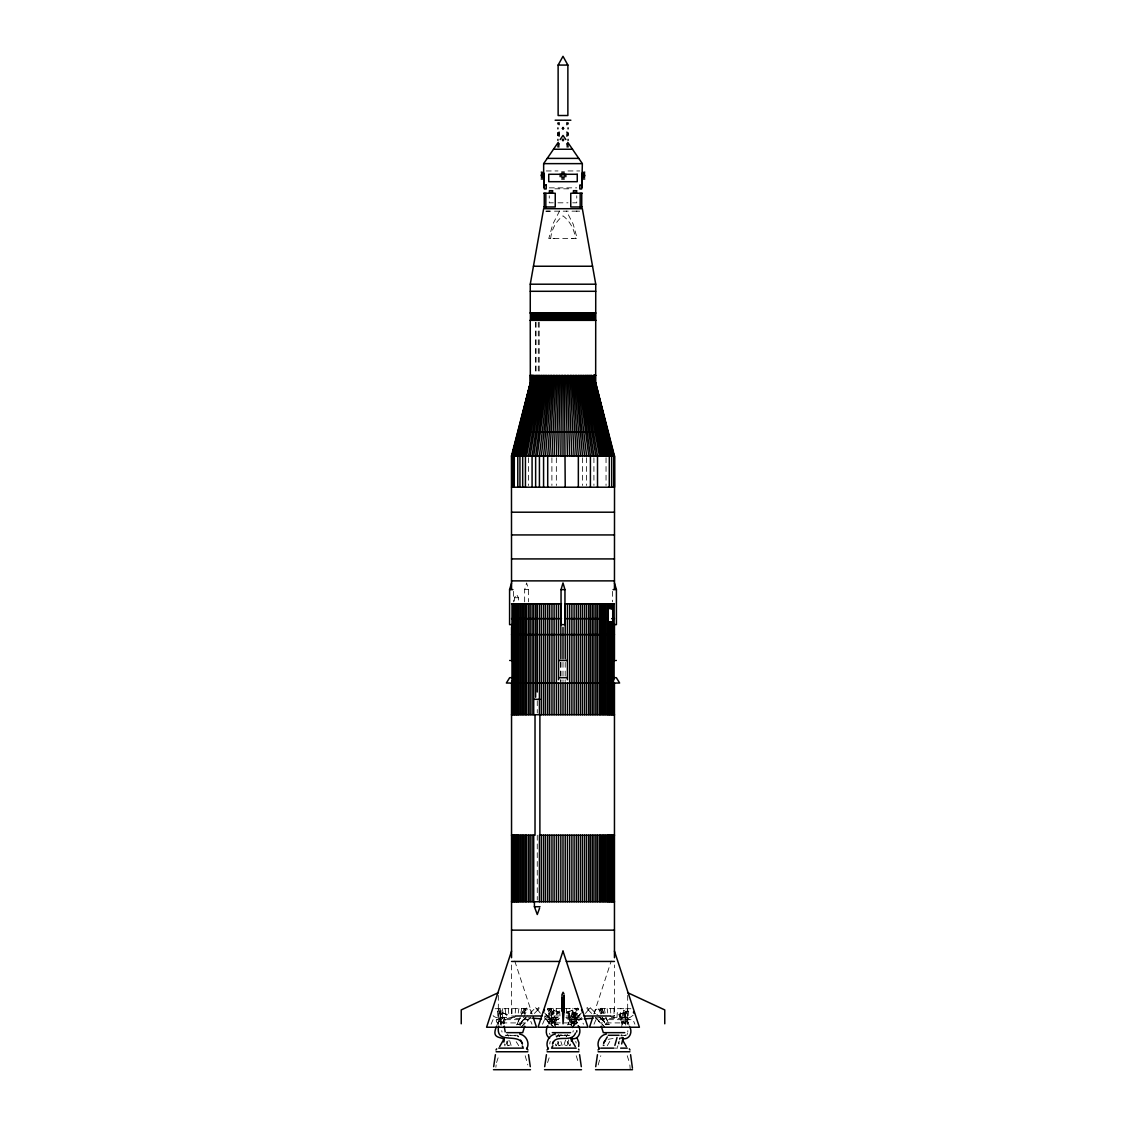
<?xml version="1.0" encoding="UTF-8"?>
<svg xmlns="http://www.w3.org/2000/svg" width="1126" height="1126" viewBox="0 0 1126 1126"><rect width="100%" height="100%" fill="white"/><g stroke="black" fill="none" stroke-linecap="round" stroke-linejoin="round"><path stroke-width="0.75" stroke-dasharray="5 3.75" d="M570.981 1023.252L571.051 1022.183M571.994 1021.437L572.585 1012.696L573.556 1012.541A2.604 0.873 3.9 0 1 575.682 1012.724L577.061 1013.4A3.209 1.084 3.9 0 1 576.892 1014.16L573.936 1014.174L573.936 1023.309L571.178 1022.45A3.209 1.084 3.9 0 1 571.346 1021.69L573.824 1022.295L573.345 1022.915M573.472 1027.32L574.57 1013.893L572.585 1012.696M576.484 1024.055L577.188 1013.667M621.707 1027.517L622.073 1022.183M624.367 1022.915L624.846 1022.295L623.016 1021.437L623.776 1010.332L624.747 1010.177A2.604 0.873 3.9 0 1 626.858 1010.36L628.238 1011.035A3.209 1.084 3.9 0 1 628.069 1011.795L625.127 1011.81L624.958 1023.309L625.76 1011.528L623.776 1010.332M627.478 1024.421L628.378 1011.303M515.229 1013.048L515.539 1008.572M566.575 1008.572L565.928 1017.51L578.919 1017.51L581.509 1016.201M616.949 1017.51L617.597 1008.572M594.444 1013.048L595.513 1009.881L598.103 1008.572L630.884 1008.727M550.67 238.599C551.374 229.732 555.934 221.245 563 215.84C570.066 221.245 574.626 229.732 575.33 238.599M495.862 1067.307L496.144 1064.929M555.301 1024.646L545.068 1013.541M591.614 1013.456L588.124 1009.811L590.123 1007.671L598.455 1015.891M599.609 1017.059L606.393 1024.646A1.605 1.07 -23.7 0 1 609.011 1024.632L605.732 1017.172M518.256 1013.048L518.875 1008.572M568.658 1017.51L569.897 1008.572M619.68 1017.51L620.919 1008.572M598.188 1064.929L600.805 1055.752M520.845 1013.048L521.732 1008.572M570.995 1017.51L572.754 1008.572M622.016 1017.51L623.776 1008.572M522.844 1013.048L523.914 1008.572M572.796 1017.51L574.936 1008.572M623.818 1017.51L625.957 1008.572M496.566 1062.578L498.762 1055.752M547.588 1062.578L549.784 1055.752M565.548 1040.002L563.859 1045.407M524.097 1013.048L525.293 1008.572M573.922 1017.51L576.315 1008.572M624.944 1017.51L627.337 1008.572M524.519 1013.048L525.758 1008.572M576.793 1008.572L574.302 1017.51C577.413 1017.13 581.255 1021.986 576.793 1022.915L549.207 1022.915C541.113 1018.171 557.75 1016.933 559.425 1018.636M627.815 1008.572L625.324 1017.51C628.435 1017.13 632.277 1021.986 627.815 1022.915L600.242 1022.915L598.103 1020.775L600.242 1018.636L627.815 1018.636M524.66 601.861L524.66 589.616L526.602 582.958L528.558 589.616L528.558 601.861M570.643 1043.957L570.023 1045.871M593.852 1013.991L611.207 961.055M496.299 1026.996L501.619 1012.541L507.094 1014.568L502.365 1027.813M499.114 1021.437L503.927 1023.238L499.114 1021.437L502.238 1012.696M500.155 1025.082L501.154 1022.295L503.632 1021.69A3.209 1.084 -3.9 0 1 503.801 1022.45L501.042 1023.309L500.24 1011.528L502.224 1010.332L502.984 1021.437M502.703 1022.844L505.827 1014.104M502.998 1022.915L506.123 1014.174M548.376 1024.055L553.499 1010.177L558.96 1012.204L554.456 1024.815M550.135 1021.437L554.949 1023.238L550.135 1021.437L554.119 1010.332M551.177 1025.082L552.176 1022.295L554.654 1021.69A3.209 1.084 -3.9 0 1 554.822 1022.45L552.064 1023.309L551.43 1013.893L553.415 1012.696L554.006 1021.437M553.725 1022.844L557.708 1011.739M554.02 1022.915L557.989 1011.81M508.22 1040.607L505.18 1045.716M558.778 1041.733L556.202 1045.716M537.229 1009.389L540.593 1013.456M539.284 1008.234L538.763 1007.784M555.47 1024.407L555.371 1024.646A1.605 1.07 -23.7 0 1 557.905 1024.632M595.57 1013.456L594.373 1013.428M491.077 1024.21L493.033 1019.677L530.036 1019.677L531.993 1024.21M542.535 1024.21L544.491 1019.677L558.215 1019.677M594.007 1024.21L595.964 1019.677L632.967 1019.677L634.923 1024.21M516.764 1024.927L519.916 1017.735M520.268 1017.172L516.989 1024.632A1.605 1.07 23.7 0 1 519.536 1024.646L526.391 1017.059M520.93 1015.68L524.209 1008.22M519.973 1025.828L523.252 1018.354M523.9 1016.862L527.179 1009.403M520.55 1024.744L523.703 1017.566M567.785 1024.927L575.302 1008.22M570.938 1026.18L578.285 1009.403M552.176 1022.295L552.655 1022.915L551.43 1013.893M566.336 1036.145L567.448 1034.386M525.87 1017.468L519.114 1024.688A1.703 1.126 23.7 0 0 516.918 1024.674M535.54 1007.686L537.82 1009.938L535.54 1007.686L527.545 1015.891M581.452 1012.865L570.22 1024.688A1.703 1.126 23.7 0 0 568.011 1024.674M570.699 1024.646L580.932 1013.541M587.237 1007.784L586.716 1008.234M585.407 1013.456L588.771 1009.389M514.512 601.115L514.512 597.737L516.468 594.218L518.424 597.737L518.424 601.115M556.286 1036.891L557.215 1035.287M567.04 1012.204L572.655 1010.177L567.04 1012.204L572.67 1027.968M618.906 1014.568L624.522 1012.541L618.906 1014.568L622.453 1024.505M559.566 210.998L552.767 224.257L548.784 238.613L577.216 238.613L573.233 224.257L566.434 210.998M633.108 1015.286L629.941 1017.51L611.094 1017.51M624.958 1035.639L625.592 1034.836M537.566 1008.797L538.833 1007.784M607.238 1045.716L610.264 1040.607L610.264 1037.806M521.817 1026.363L529.811 1018.143M534.386 1013.456L537.82 1009.938M521.563 1026.743L530.529 1017.552M572.838 1026.363L580.917 1018.143M572.585 1026.743L581.621 1017.552M559.242 1036.413L561.114 1034.527M538.664 1009.121L537.215 1009.98M605.267 1024.632L606.52 1024.224M500.873 1011.81L497.931 1011.795A3.209 1.084 -3.9 0 1 497.762 1011.035L499.142 1010.36A2.604 0.873 -3.9 0 1 501.253 1010.177L502.224 1010.332M552.064 1014.174L549.108 1014.16A3.209 1.084 -3.9 0 1 548.939 1013.4L550.318 1012.724A2.604 0.873 -3.9 0 1 552.444 1012.541L553.415 1012.696M605.915 1024.674L606.886 1024.688A1.703 1.126 -23.7 0 1 609.082 1024.674M498.185 1018.636L525.758 1018.636L527.897 1020.775L525.758 1022.915L498.185 1022.915C493.723 1021.986 497.565 1017.13 500.676 1017.51L498.185 1008.572M549.207 1018.636L551.698 1017.51L549.207 1008.572M600.242 1018.636L602.72 1017.51M554.78 1024.21L555.498 1024.224M555.118 1024.477L555.78 1024.688A1.703 1.126 -23.7 0 1 557.989 1024.674M575.865 1021.437L571.009 1023.309L575.865 1021.437L571.881 1010.332M626.886 1021.437L622.031 1023.309L626.886 1021.437L623.762 1012.696M608.167 1039.312L615.035 1038.158M519.142 1024.364L520.085 1024.674M519.536 1024.097L520.733 1024.632M623.016 1021.437L622.368 1021.69A3.209 1.084 3.9 0 0 622.199 1022.45L624.958 1023.309M495.116 1008.727L527.897 1008.572L530.487 1009.881L531.556 1013.048M509.881 1045.153L509.219 1045.266A3.195 1.14 -20.8 0 0 507.756 1045.73M560.903 1045.153L560.241 1045.266A3.195 1.14 -20.8 0 0 558.778 1045.73M619.525 1038.341L620.51 1038.214M610.193 1016.525L614.458 1015.99L614.458 964.968M600.214 1017.594L594.5 1018.115M583.057 1018.931L567.307 1019.579M546.321 211.167L549.657 211.125M552.95 238.613L554.274 238.599M546.237 170.955L557.989 170.955M568.011 170.955L579.763 170.955M549.305 187.859L576.695 187.859M554.879 188.816L571.121 188.816M553.316 202.821L549.249 202.821L549.249 195.825M557.989 202.821L568.011 202.821M572.684 202.821L576.751 202.821L576.751 195.825M545.73 211.167L580.27 211.167M524.66 589.616L528.558 589.616M514.512 597.737L518.424 597.737M547.63 1008.572L578.37 1008.572M511.542 964.968L511.542 1015.99L513.287 1015.99M545.026 1015.99L559.664 1015.99M566.336 1015.99L580.974 1015.99M612.713 1015.99L614.458 1015.99M514.906 1017.51L496.059 1017.51L493.47 1016.201L492.526 1014.202M566.575 1018.636L576.793 1018.636M567.785 1019.677L581.509 1019.677L583.465 1024.21M557.412 1035.287L568.785 1035.287M615.204 1048.123L617.569 1048.123M571.726 238.599L573.05 238.613M576.343 211.125L579.679 211.167M558.693 1019.579L542.943 1018.931M558.96 1012.204L553.387 1010.233M507.094 1014.568L501.478 1012.541M532.922 1018.228L525.786 1017.594M511.542 1015.99L515.807 1016.525M565.097 1045.153L565.759 1045.266A3.195 1.14 20.8 0 1 567.222 1045.73M588.785 1009.98L587.645 1009.403M588.18 1009.938L590.46 1007.686M523.28 1017.51L525.758 1018.636M587.167 1007.784L588.434 1008.797M531.627 1013.428L530.43 1013.456M544.491 1016.201L547.081 1017.51L560.072 1017.51L559.425 1008.572M564.886 1034.527L566.758 1036.413M600.13 1017.468L606.858 1024.364M596.189 1018.143L604.183 1026.363M595.471 1017.552L604.437 1026.743M544.548 1012.865L555.822 1024.364M545.083 1018.143L553.162 1026.363M544.379 1017.552L553.415 1026.743M569.798 1045.716L566.758 1040.607M518.762 1045.716L516.201 1041.733M558.552 1034.386L559.664 1036.145M507.53 1034.386L508.642 1036.145M518.692 1036.891L517.763 1035.287L506.193 1035.287L504.856 1032.655M606.084 1017.735L609.236 1024.927M601.791 1008.22A1.605 1.07 -23.7 0 1 599.862 1009.98A1.605 1.07 -23.7 0 1 599.257 1008.234A1.605 1.07 -23.7 0 1 601.791 1008.22L605.07 1015.68M598.821 1009.403L602.1 1016.862M602.748 1018.354L606.027 1025.828M602.297 1017.566L605.45 1024.744M550.769 1008.22A1.605 1.07 -23.7 0 1 548.841 1009.98A1.605 1.07 -23.7 0 1 548.235 1008.234A1.605 1.07 -23.7 0 1 550.769 1008.22L558.215 1024.927M547.715 1009.403L555.062 1026.18M570.53 1024.407L570.629 1024.646A1.605 1.07 23.7 0 0 568.095 1024.632M618.244 1041.733L619.159 1043.985M627.238 1055.752L629.434 1062.578M576.216 1055.752L578.412 1062.578M525.195 1055.752L527.812 1064.929M562.141 1045.407L560.861 1041.508M511.12 1045.407L509.431 1040.002M624.522 1012.541L629.124 1025.392M624.846 1022.295L625.845 1025.082M620.173 1014.104L623.297 1022.844M619.877 1014.174L623.002 1022.915M572.655 1010.177L577.624 1024.055M573.824 1022.295L574.823 1025.082M568.292 1011.739L572.275 1022.844M568.011 1011.81L571.98 1022.915M555.977 1045.871L555.357 1043.957M504.955 1045.871L504.335 1043.957M514.793 961.055L532.148 1013.991M600.242 1008.572L601.481 1013.048M600.707 1008.572L601.903 1013.048M549.685 1008.572L552.078 1017.51M498.663 1008.572L501.056 1017.51M602.086 1008.572L603.156 1013.048M551.064 1008.572L553.204 1017.51M500.043 1008.572L502.182 1017.51M604.268 1008.572L605.155 1013.048M553.246 1008.572L555.005 1017.51M502.224 1008.572L503.984 1017.51M607.125 1008.572L607.744 1013.048M556.103 1008.572L557.342 1017.51M505.081 1008.572L506.32 1017.51M629.856 1064.929L630.264 1069.7M610.461 1008.572L610.771 1013.048M508.403 1008.572L509.051 1017.51M554.949 1022.183L555.315 1027.517M548.812 1013.667L549.516 1024.055M503.927 1022.183L503.998 1023.252M500.24 1011.528L501.506 1027.32M497.622 1011.303L498.522 1024.421M627.675 995.356L627.675 1023.787M614.022 1008.572L614.022 1017.51M612.516 591.361L612.516 601.861M606.041 457.733L606.041 485.489M593.923 457.733L593.923 485.489M586.576 457.733L586.576 485.489M582.423 457.733L582.423 485.489M565.224 662.313L565.168 681.526M563 662.313L563 681.526M560.832 662.313L560.832 681.526M560.776 662.313L560.776 681.526M556.343 457.733L556.343 485.489M551.895 457.733L551.895 485.489M539.199 322.247L539.199 373.536M538.284 322.247L538.284 373.536M537.271 700.738L537.271 712.969M537.271 835.21L537.271 899.984M536.075 322.247L536.075 373.536M535.54 322.247L535.54 373.536M528.488 457.733L528.488 485.489M513.484 591.361L513.484 601.861M511.978 1008.572L511.978 1017.51M498.325 995.356L498.325 1023.787M568.644 1039.833A7.53 1.042 -72.2 0 1 566.913 1045.73M556.244 1036.694A19.142 11.147 -25.7 0 1 565.505 1035.399L567.701 1035.54A5.616 5.292 -90 0 0 570.263 1035.019M573.247 1030.67A5.616 5.292 -90 0 1 572.909 1032.021M549.784 1043.999A7.53 7.108 -24.7 0 1 550.276 1041.409M621.876 1034.681A5.616 5.292 -90 0 1 620.679 1035.273M620.13 1037.257A19.142 6.742 38.4 0 0 620.004 1037.905A7.53 1.042 -72.2 0 1 619.666 1039.833M621.285 1035.864A19.142 6.742 38.4 0 1 624.367 1035.399L625.887 1035.54A5.616 1.872 -90 0 0 626.352 1035.456M619.286 1041.409A7.53 1.042 -72.2 0 1 618.526 1043.999M617.935 1045.73A7.53 1.042 -72.2 0 1 617.33 1047.335M627.844 1030.67A5.616 1.872 -90 0 1 627.717 1032.021M627.492 1033.246A5.616 1.872 -90 0 1 626.985 1034.681M601.495 1013.456A1.703 1.126 -23.7 0 1 604.183 1013.428M515.525 1035.864A19.142 11.147 25.7 0 0 509.473 1035.399L507.277 1035.54A5.616 5.292 -90 0 1 505.321 1035.273M517.13 1036.23A19.142 11.147 25.7 0 1 518.734 1036.694M502.055 1032.021A5.616 5.292 -90 0 1 501.732 1030.67M508.065 1045.73A7.53 1.042 72.2 0 1 506.714 1041.409M521.817 1013.428A1.703 1.126 23.7 0 1 524.505 1013.456M555.751 1035.864A19.142 6.742 -38.4 0 1 556.891 1037.257M550.037 1034.681A5.616 1.872 -90 0 1 549.53 1033.246M559.087 1045.73A7.53 1.042 72.2 0 1 557.736 1041.409M566.561 1035.864A19.142 11.147 25.7 0 0 560.495 1035.399L558.299 1035.54A5.616 5.292 -90 0 1 557.637 1035.54M575.724 1041.409A7.53 7.108 24.7 0 1 576.16 1043.126M575.414 1009.107A1.605 1.07 23.7 0 0 578.06 1009.642A1.605 1.07 23.7 0 0 576.681 1007.686A1.605 1.07 23.7 0 0 575.414 1009.107M573.035 1014.371A1.703 1.126 23.7 0 0 575.836 1014.948A1.703 1.126 23.7 0 0 574.359 1012.865A1.703 1.126 23.7 0 0 573.035 1014.371M551.05 1015.3A1.703 1.126 -23.7 0 0 553.091 1013.428A1.703 1.126 -23.7 0 0 550.403 1013.456A1.703 1.126 -23.7 0 0 551.05 1015.3M524.392 1009.107A1.605 1.07 23.7 0 0 527.038 1009.642A1.605 1.07 23.7 0 0 525.645 1007.686A1.605 1.07 23.7 0 0 524.392 1009.107"/><path stroke-width="1.5" d="M564.098 1011.275L563.056 1023.787L562.015 997.749M560.832 456.002L561.592 375.38L563 375.38L563 456.002M558.552 456.002L560.171 375.38L558.763 375.38L556.385 456.002M554.105 456.002L557.356 375.38L555.934 375.38L551.937 456.002M552.556 1044.083C555.034 1033.189 571.839 1043.647 575.513 1033.021M549.685 456.002L554.541 375.38L553.204 375.38L547.715 456.002L547.715 487.22M557.905 134.121C558.946 137.428 559.101 130.855 558.003 134.121M543.647 172.63L541.24 172.137M493.667 1066.674L495.412 1054.696M544.688 1066.674L546.434 1054.696M595.71 1066.674L597.456 1054.696M545.533 456.002L551.909 375.38L550.572 375.38L543.577 456.002L543.577 487.22M541.381 456.002L549.277 382.756L549.277 375.38L547.94 375.38L547.94 382.756L539.424 456.002L539.424 487.22M571.389 1041.184L572.107 1037.89L571.332 1038.496C578.778 1040.565 582.212 1031.036 578.173 1025.589M621.665 1043.957L623.128 1037.89L622.354 1038.496C629.054 1040.396 633.023 1032.415 629.701 1026.996M537.271 456.002L546.659 382.756L546.659 375.38L545.505 375.38L545.505 382.756L535.638 456.002L535.638 487.22M541.282 175.163C547.095 178.781 539.241 172.109 543.014 174.558M584.718 175.811C578.778 172.208 587.096 179.076 582.761 176.261M617.034 1037.51L614.88 1045.407M562.043 994.554L563.056 992.273L563.957 993.808M533.71 456.002L544.407 382.756L544.407 375.38L543.239 375.38L543.239 382.756L532.077 456.002L532.077 487.22M530.135 456.002L542.141 382.756L542.141 375.38L540.973 375.38L540.973 382.756L528.502 456.002M557.905 132.784L557.905 133.825M557.905 144.283L558.003 145.437M568.095 135.43L568.151 134.121M530.262 312.972L530.262 284.202L543.647 208.704L582.353 208.704L595.738 284.202L595.668 382.756L614.458 456.002L614.543 487.22L511.542 487.22M526.602 456.002L539.903 382.756L539.903 375.38L538.974 375.38L538.974 382.756L525.434 456.002L525.434 487.22M523.871 456.002L538.158 382.756L538.158 375.38L537.229 375.38L537.243 382.756L522.689 456.002L522.689 487.22M578.651 1046.518L578.919 1042.718L577.159 1038.242M521.127 456.002L536.426 382.756L536.426 375.38L535.497 375.38L535.512 382.756L519.945 456.002L519.959 487.22M518.424 456.002L534.709 382.756L534.034 375.38M516.046 456.002L533.006 382.756L533.006 375.38M516.707 456.002L533.611 382.756L532.936 375.38M514.962 456.002L532.528 382.756L532.528 375.38L531.922 382.756L514.315 456.002L514.258 487.22M557.905 127.871L557.905 128.885M557.905 139.371L557.905 140.37M568.095 128.885L568.095 127.871M568.095 140.37L568.095 139.371M513.203 487.22L513.203 456.002L530.768 384.459M513.287 456.002L531.444 382.756L531.444 375.38L530.107 375.38M512.611 487.22L512.611 456.002L530.81 382.756L530.81 375.38M512.006 487.22L512.006 456.002L530.445 382.756L530.332 375.38M512.696 456.002L531.064 382.756L531.064 375.38M511.992 456.002L530.445 382.756M530.698 375.38L530.698 382.756L512.077 456.002L514.962 444.756M517.003 436.733L519.508 426.824M520.367 423.432L530.698 382.756M511.542 589.067L511.457 456.002L530.332 382.756L530.262 320.347M568.095 123.973L568.095 122.917M512.034 624.62L509.585 624.62L509.585 589.616L511.542 582.958M561.044 589.616L563 582.958L564.956 589.616L564.956 624.62L561.044 624.62L561.044 589.616L564.956 589.616M524.73 1026.166L522.675 1032.655L506.63 1032.655M603.719 1042.972L604.803 1040.959M511.542 951.118L486.587 1027.236L536.483 1027.236L533.231 1017.313M592.769 1017.313L589.517 1027.236L639.413 1027.236L614.458 951.118M543.548 1011.894L544.491 1009.881M559.129 132.038L559.101 134.036L558.243 134.121M559.129 143.537L558.918 145.324M566.871 124.704L566.899 122.706M566.871 136.204L567.082 134.416M496.299 1026.996C490.106 1041.775 506.517 1034.681 503.815 1042.085M547.827 1025.589C545.702 1029.164 545.294 1035.892 549.657 1038.116M539.551 908.274L537.271 914.509L534.414 906.726L534.414 901.729M495.989 1049.981L496.679 1048.841M547.011 1049.981L548.446 1048.348M598.033 1049.981L599.468 1048.348M557.905 122.917L557.905 123.973M557.905 134.416L557.905 135.458M568.095 133.825L568.095 132.812M584.338 175.712L583.521 176.332M552.007 1046.913L552.725 1046.054A3.195 1.07 -22.2 0 0 552.88 1045.73M526.729 1048.742C530.107 1043.056 526.18 1035.047 519.635 1034.076M558.13 65.069L563 56.3L567.87 65.069L567.87 115.514L558.13 115.514L558.13 65.069L567.87 65.069M499.677 1046.533L504.335 1038.496M552.556 1043.309L553.485 1041.705M603.578 1043.309L607.308 1036.891M558.918 134.416L559.129 136.204M567.082 145.324L566.871 143.537M543.647 173.77L543.647 163.636L558.257 142.34M560.157 139.568L563 135.43L565.843 139.568M567.997 145.437L568.095 144.311M543.239 176.261L541.451 175.769M559.101 122.706L559.129 124.704M621.693 1037.848L622.608 1037.468M542.704 176.303L543.562 175.487L542.704 174.671M582.986 174.558L584.549 175.206M583.296 174.671L582.438 175.487L583.296 176.303M555.343 1034.076C548.798 1035.047 544.871 1043.056 548.249 1048.742M606.365 1034.076C599.82 1035.047 595.893 1043.056 599.271 1048.742M555.47 683.032L556.286 682.82M593.078 1018.228L584.493 1018.847M555.146 120.215L570.854 120.215M562.17 128.378L563.83 128.378M567.532 134.121L566.871 132.038M562.17 139.863L563.83 139.863M557.722 146.83L559.031 146.83M566.969 146.83L568.278 146.83M553.513 149.251L572.487 149.251M547.25 158.386L578.75 158.386M543.647 163.636L582.353 163.636L581.861 183.904M561.761 172.137L564.239 172.137M584.76 172.137L582.353 172.63M541.24 178.992L543.717 178.992M561.761 178.992L564.239 178.992M582.283 178.992L584.76 178.992M544.139 183.904L543.647 177.148M543.647 193.25L555.245 193.25L555.245 206.973L543.647 206.973M582.353 193.25L570.755 193.25L570.755 206.973L582.353 206.973M533.442 266.243L592.558 266.243M530.262 284.202L595.738 284.202M530.262 291.296L595.738 291.296M530.107 312.972L595.893 312.972M530.107 320.347L595.893 320.347M593.543 375.38L592.994 382.756L609.968 456.002M595.893 375.38L594.078 375.38L594.078 382.756L611.671 456.002L611.671 487.22M530.262 382.756L595.738 382.756M517.693 431.905L608.307 431.905M511.457 456.002L614.543 456.002L614.458 589.067M511.542 512.203L614.458 512.203M511.542 534.934L614.458 534.934M511.542 558.918L614.458 558.918M511.542 580.875L614.458 580.875M509.585 589.616L512.907 589.616M613.093 589.616L616.415 589.616L616.415 624.62L613.093 624.62M511.542 603.803L561.494 603.803M564.661 603.803L614.472 603.803M608.49 608.547L612.389 608.547M511.542 618.638L561.494 618.638M564.661 618.638L607.576 618.638M611.671 618.638L614.472 618.638M608.49 622.016L612.389 622.016M511.542 634.614L614.458 634.614M509.67 660.469L512.963 660.469M558.721 660.469L567.279 660.469M613.037 660.469L616.33 660.469M512.963 677.683L509.67 677.683L506.362 683.032L619.638 683.032L616.33 677.683L613.037 677.683M558.721 677.683L567.279 677.683M534.414 699.316L540.03 699.316M511.457 714.714L614.543 714.714M511.457 835.21L535.019 835.21L535.019 714.714M614.543 835.21L539.424 835.21L539.424 901.729M511.457 901.729L614.543 901.729M534.414 906.726L540.03 906.726M511.542 930.146L614.458 930.146M511.542 961.449L559.664 961.449M566.336 961.449L614.458 961.449M515.004 1015.99L541.916 1015.99M584.084 1015.99L610.996 1015.99M552.289 1032.655L570.572 1032.655M624.733 1032.655L603.325 1032.655L601.27 1026.166M608.237 1035.287L619.033 1035.287M498.734 1048.137L523.435 1048.137M551.543 1048.137L576.231 1048.137M600.791 1048.137L614.022 1048.137M620.637 1048.137L627.266 1048.137M496.102 1051.754L527.855 1051.754M547.123 1051.754L578.877 1051.754M598.145 1051.754L629.898 1051.754M493.484 1069.7L530.473 1069.7M544.505 1069.7L581.495 1069.7M595.527 1069.7L632.516 1069.7M541.507 1018.847L532.922 1018.228M542.479 176.332L541.662 175.712M603.311 1045.153L603.677 1045.266A3.195 1.07 -22.2 0 1 603.874 1045.463M526.532 1048.348L527.967 1049.981M522.253 1046.054L522.957 1046.913M629.321 1048.841L630.011 1049.981M505.194 1031.923L504.195 1026.096M567.743 142.34L582.353 163.636M581.509 1009.881L582.452 1011.894M578.595 1049.179L578.989 1049.981M622.594 1040.1L626.323 1046.533M570.643 1038.496L575.302 1046.533M520.55 1040.1L522.422 1043.309M511.542 681.117L512.527 683.032M614.458 582.958L616.415 589.616M595.302 375.38L595.302 382.756L605.605 423.306M607.801 431.905L609.025 436.733M609.842 439.942L613.923 456.002L595.302 382.756M595.555 382.756L614.008 456.002L613.881 487.22M611.01 456.002L593.472 382.756L593.472 375.38M608.279 456.002L591.896 382.756L591.896 375.38L592.375 382.756L609.321 456.002L609.279 487.22M607.576 456.002L591.291 382.756L591.291 375.38L590.488 375.38L590.488 382.756L606.055 456.002M604.859 456.002L589.56 382.756L589.56 375.38L588.757 375.38L588.757 382.756L603.339 456.002M630.588 1054.696L632.446 1068.194M579.566 1054.696L581.312 1066.674M528.544 1054.696L530.29 1066.674M602.143 456.002L587.828 382.756L587.828 375.38L587.026 375.38L587.026 382.756L600.637 456.002M599.398 456.002L586.097 382.756L586.097 375.38L585.027 375.38L585.027 382.756L597.512 456.002L597.512 487.22M595.851 456.002L583.845 382.756L583.845 375.38L582.761 375.38L582.761 382.756L593.965 456.002M592.304 456.002L581.579 382.756L581.579 375.38L580.495 375.38L580.495 382.756L590.418 456.002L590.418 487.22M588.729 456.002L579.341 382.756L579.341 375.38L578.06 375.38L578.06 382.756L586.604 456.002M584.605 456.002L576.709 382.756L576.709 375.38L575.428 375.38L582.48 456.002M633.474 1011.894L633.6 1013.048M580.467 456.002L574.077 375.38L572.796 375.38L578.342 456.002L578.342 487.22M498.635 1026.053C494.961 1045.463 519.03 1032.317 522.422 1044.083M576.315 456.002L571.459 375.38L570.066 375.38L574.105 456.002M571.881 456.002L568.63 375.38L567.237 375.38L569.657 456.002M567.434 456.002L565.801 375.38L564.408 375.38L565.224 487.22M664.762 1023.787L664.762 1009.923L627.675 992.682M614.458 623.874L614.458 658.809M614.458 683.271L614.458 957.719M614.247 456.002L614.247 487.22M613.881 603.803L613.881 679.78M613.881 683.271L613.966 714.714M613.881 835.21L613.966 901.729M612.713 603.803L612.713 714.714M612.825 835.21L612.713 901.729M611.671 603.803L611.671 608.744M611.671 622.129L611.671 714.714M611.671 835.21L611.671 901.729M610.996 603.803L610.996 608.744M610.996 622.129L610.996 714.714M610.996 835.21L610.996 901.729M609.968 603.803L609.968 607.097M609.968 622.129L609.968 714.714M609.968 835.21L609.968 901.729M609.279 603.803L609.279 607.097M609.279 622.129L609.279 714.714M609.279 835.21L609.279 901.729M608.265 603.803L608.265 714.714M608.265 835.21L608.265 901.729M607.576 603.803L607.576 714.714M607.576 835.21L607.576 901.729M606.055 603.803L606.055 714.714M606.055 835.21L606.055 901.729M604.845 603.803L604.845 714.714M604.845 835.21L604.845 901.729M603.339 603.803L603.339 714.714M603.339 835.21L603.339 901.729M602.114 603.803L602.114 714.714M602.114 835.21L602.114 901.729M600.622 603.803L600.622 714.714M600.622 835.21L600.622 901.729M599.398 603.803L599.398 714.714M599.398 835.21L599.398 901.729M597.512 603.803L597.512 714.714M597.512 835.21L597.512 901.729M595.837 603.803L595.837 714.714M595.837 835.21L595.837 901.729M595.302 312.972L595.302 320.347M595.19 312.972L595.19 320.347M595.19 375.38L595.19 382.756L613.403 456.002L594.936 382.756L594.81 375.38L594.936 382.756L612.84 456.002L594.556 382.756L594.556 375.38M594.556 312.972L594.556 320.347M594.078 312.972L594.078 320.347M593.965 603.803L593.965 714.714M593.965 835.21L593.965 901.729M593.472 312.972L593.472 320.347M592.994 312.972L592.994 320.347M592.375 312.972L592.375 320.347M592.29 603.803L592.29 714.714M592.29 835.21L592.29 901.729M591.896 312.972L591.896 320.347M591.291 312.972L591.291 320.347M590.488 312.972L590.488 320.347M590.418 603.803L590.418 714.714M590.418 835.21L590.418 901.729M589.56 312.972L589.56 320.347M588.757 312.972L588.757 320.347M588.729 603.803L588.729 714.714M588.729 835.21L588.729 901.729M587.828 312.972L587.828 320.347M587.026 312.972L587.026 320.347M586.604 603.803L586.604 714.714M586.604 835.21L586.604 901.729M586.097 312.972L586.097 320.347M585.027 312.972L585.027 320.347M584.591 603.803L584.591 714.714M584.591 835.21L584.591 901.729M583.845 312.972L583.845 320.347M582.761 312.972L582.761 320.347M582.48 603.803L582.48 714.714M582.48 835.21L582.48 901.729M581.903 178.626L581.861 187.859M581.748 193.25L581.748 206.973M581.579 312.972L581.579 320.347M580.495 312.972L580.495 320.347M580.453 603.803L580.453 714.714M580.453 835.21L580.453 901.729M580.171 193.25L580.171 206.973M579.341 312.972L579.341 320.347M578.342 603.803L578.342 714.714M578.342 835.21L578.342 901.729M578.06 312.972L578.06 320.347M576.709 312.972L576.709 320.347M576.315 603.803L576.315 714.714M576.315 835.21L576.315 901.729M575.428 312.972L575.428 320.347M574.077 312.972L574.077 320.347M574.105 603.803L574.105 714.714M574.105 835.21L574.105 901.729M572.796 312.972L572.796 320.347M571.881 603.803L571.881 714.714M571.881 835.21L571.881 901.729M571.459 312.972L571.459 320.347M570.066 312.972L570.066 320.347M569.657 603.803L569.657 714.714M569.657 835.21L569.657 901.729M568.63 312.972L568.63 320.347M567.434 603.803L567.434 679.78M567.434 683.271L567.434 714.714M567.434 835.21L567.434 901.729M567.237 312.972L567.237 320.347M565.815 174.248L565.815 176.726M565.801 312.972L565.801 320.347M565.224 603.803L565.224 658.809M565.224 683.271L565.224 714.714M565.224 835.21L565.224 901.729M564.408 312.972L564.408 320.347M563 127.365L563 129.391M563 138.864L563 140.877M563 312.972L563 320.347M563 627.365L563 658.809M563 683.271L563 714.714M563 835.21L563 901.729M562.001 995.356L562.001 1011.275M561.592 312.972L561.592 320.347M560.832 603.803L560.832 658.809M560.832 683.271L560.832 714.714M560.832 835.21L560.832 901.729M560.185 174.248L560.185 176.726M560.171 312.972L560.171 320.347M558.763 312.972L558.763 320.347M558.566 603.803L558.566 679.78M558.566 683.271L558.566 714.714M558.566 835.21L558.566 901.729M558.243 133.107L558.243 135.134M557.356 312.972L557.356 320.347M556.399 603.803L556.399 714.714M556.399 835.21L556.399 901.729M555.934 312.972L555.934 320.347M554.541 312.972L554.541 320.347M554.119 603.803L554.119 714.714M554.119 835.21L554.119 901.729M553.204 312.972L553.204 320.347M551.909 312.972L551.909 320.347M551.951 603.803L551.951 714.714M551.951 835.21L551.951 901.729M550.572 312.972L550.572 320.347M549.685 603.803L549.685 714.714M549.685 835.21L549.685 901.729M549.277 312.972L549.277 320.347M547.94 312.972L547.94 320.347M547.715 603.803L547.715 714.714M547.715 835.21L547.715 901.729M546.659 312.972L546.659 320.347M545.828 193.25L545.828 206.973M545.505 312.972L545.505 320.347M545.547 603.803L545.547 714.714M545.547 835.21L545.547 901.729M544.407 312.972L544.407 320.347M544.252 193.25L544.252 206.973M544.097 178.626L544.139 187.859M543.802 173.77L543.802 177.373M543.577 603.803L543.577 714.714M543.577 835.21L543.577 901.729M543.239 312.972L543.239 320.347M542.141 312.972L542.141 320.347M541.409 603.803L541.409 714.714M541.409 835.21L541.409 901.729M540.973 312.972L540.973 320.347M539.903 312.972L539.903 320.347M539.889 714.714L539.889 835.21M539.424 603.803L539.424 714.714M538.974 312.972L538.974 320.347M538.158 312.972L538.158 320.347M537.243 312.972L537.243 320.347M537.271 603.803L537.271 692.011M536.426 312.972L536.426 320.347M535.512 312.972L535.512 320.347M535.638 603.803L535.638 697.247M534.709 312.972L534.709 320.347M534.104 312.972L534.104 320.347M534.104 375.38L534.104 382.756L517.777 456.002L517.777 487.22M533.611 312.972L533.611 320.347M533.71 603.803L533.71 714.714M533.71 835.21L533.71 901.729M533.006 312.972L533.006 320.347M532.528 312.972L532.528 320.347M532.077 603.803L532.077 714.714M532.077 835.21L532.077 901.729M531.922 312.972L531.922 320.347M531.444 312.972L531.444 320.347M531.19 312.972L531.064 320.347M530.81 312.972L530.81 320.347M530.698 312.972L530.698 320.347M530.445 312.972L530.445 320.347M530.163 603.803L530.163 714.714M530.163 835.21L530.163 901.729M528.516 603.803L528.516 714.714M528.516 835.21L528.516 901.729M526.602 603.803L526.602 714.714M526.602 835.21L526.602 901.729M525.434 603.803L525.434 714.714M525.434 835.21L525.434 901.729M523.886 603.803L523.886 714.714M523.886 835.21L523.886 901.729M522.689 603.803L522.689 714.714M522.689 835.21L522.689 901.729M521.155 603.803L521.155 714.714M521.155 835.21L521.155 901.729M519.959 603.803L519.959 714.714M519.959 835.21L519.959 901.729M518.424 603.803L518.424 714.714M518.424 835.21L518.424 901.729M517.777 603.803L517.777 714.714M517.777 835.21L517.777 901.729M516.721 603.803L516.721 714.714M516.721 835.21L516.721 901.729M516.06 603.803L516.06 714.714M516.06 835.21L516.06 901.729M515.004 603.803L515.004 714.714M515.004 835.21L515.004 901.729M514.329 603.803L514.329 714.714M514.329 835.21L514.329 901.729M513.287 603.803L513.287 714.714M513.287 835.21L513.203 901.729M513.02 456.002L513.02 487.22M512.611 603.803L512.611 714.714M512.611 835.21L512.71 901.729M512.4 456.002L512.4 487.22M512.119 603.803L512.119 714.714M512.119 835.21L512.006 901.729M511.753 456.002L511.753 487.22M511.542 627.365L511.542 658.809M511.542 683.271L511.542 957.719M498.325 992.682L461.238 1009.923L461.238 1023.787M576.822 1030.67A5.616 1.872 -90 0 1 576.695 1032.021M564.098 995.356L564.098 1012.33L564.098 995.356M563 951.118L538.059 1027.236L587.941 1027.236L563 951.118M544.266 173.77L541.507 173.77L541.507 177.373L544.266 177.373L544.266 173.77M564.182 173.77L561.818 173.77L561.818 177.373L564.182 177.373L564.182 173.77M584.493 173.77L581.734 173.77L581.734 177.373L584.493 177.373L584.493 173.77M577.258 174.277L548.742 174.277L548.742 181.694L577.258 181.694L577.258 174.277M546.209 185.03L544.337 185.03L544.337 188.971L546.209 188.971L546.209 185.03M581.663 185.03L579.791 185.03L579.791 188.971L581.663 188.971L581.663 185.03M552.57 190.688L549.404 190.688L549.404 192.462L552.57 192.462L552.57 190.688M576.596 190.688L573.43 190.688L573.43 192.462L576.596 192.462L576.596 190.688M613.389 714.714L613.389 603.803L613.29 714.714M613.389 901.729L613.389 835.21L613.29 901.729M594.936 320.347L594.936 312.972L594.81 320.347"/></g></svg>
